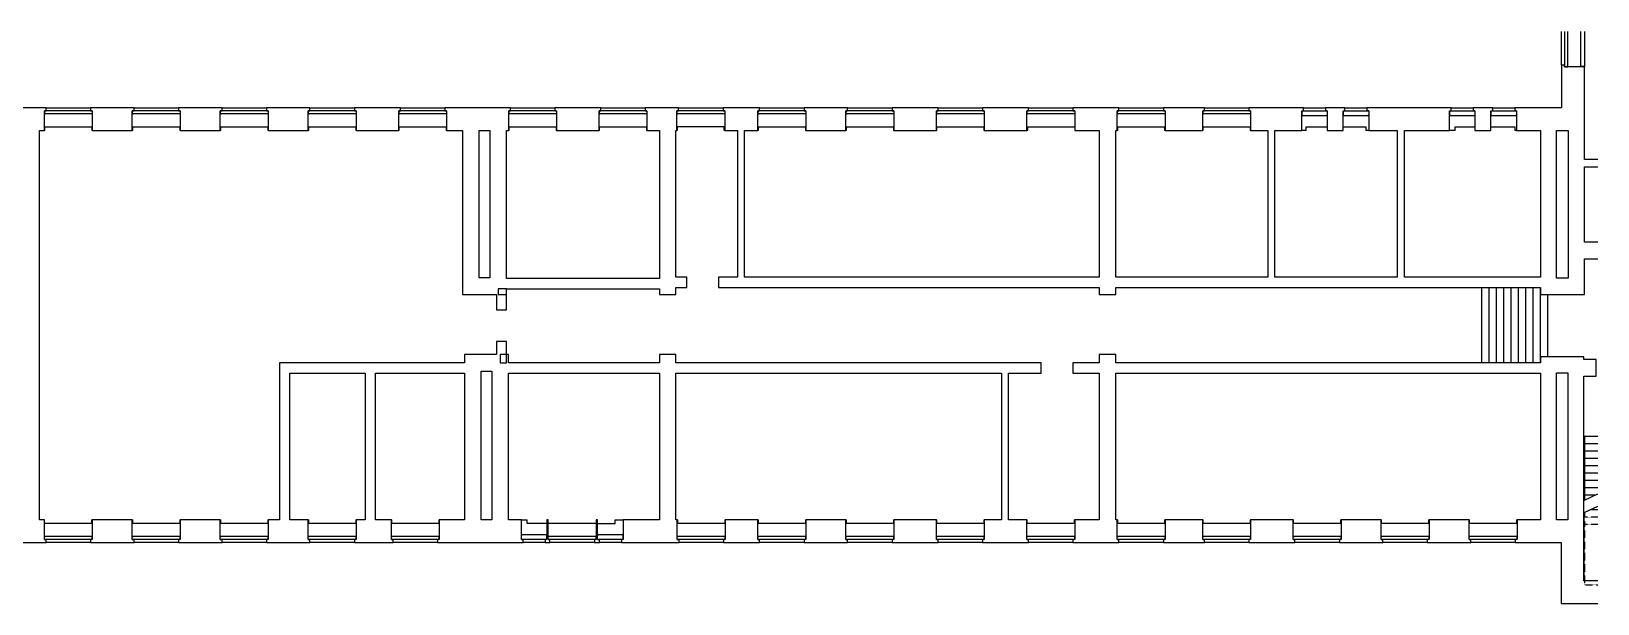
# Model space of a CAD drawing. Extents: x -1617 to 99819, y 14431 to 37839.
# Drawn here: x 35726 to 99819, y 14431 to 37839 of the extents above; entities that cross this region are included whole.
import ezdxf

# ---------------------------------------------------------------- set-up
doc = ezdxf.new("R2010")
doc.units = 0
doc.linetypes.add('ADSK_СВЕРХУ', pattern=[4.5, 3, -1.5])
for name, color, linetype in [('КАРКАС_ИМПОСТ', 7, 'CONTINUOUS'), ('ЛЕСТНИЦЫ', 7, 'CONTINUOUS'), ('ОКНА', 7, 'CONTINUOUS'), ('ПЕРЕКРЫТИЯ', 7, 'CONTINUOUS'), ('СТЕНЫ', 7, 'CONTINUOUS'), ('СТЕНЫ_РАЗРЕЗ', 7, 'CONTINUOUS'), ('СТЕНЫ_ШТРИХОВКА', 7, 'CONTINUOUS')]:
    doc.layers.add(name, color=color, linetype=linetype)

# ---------------------------------------------------------------- blocks, each defined once
blk = doc.blocks.new('ИРНИТУ-ОКНО-ГОСТ23166-99_4')
at = {"layer": 'КАРКАС_ИМПОСТ'}
for p, q in [((-510.062144, -225), (941.9, -225)), ((-510.062144, -345), (941.9, -345)), ((941.9, -225), (906.9, -225)), ((941.9, -345), (906.9, -345)), ((941.9, -345), (941.9, -225))]:
    blk.add_line(p, q, dxfattribs=at)
blk = doc.blocks.new('ИРНИТУ-ОКНО-ГОСТ23166-99_1')
at = {"layer": 'КАРКАС_ИМПОСТ'}
for p, q in [((-1018.1, 345), (941.9, 345)), ((-1018.1, 345), (-1018.1, 225)), ((-1018.1, 345), (-983.1, 345)), ((-1018.1, 225), (941.9, 225)), ((-1018.1, 225), (-983.1, 225)), ((941.9, 345), (906.9, 345)), ((941.9, 225), (906.9, 225)), ((941.9, 345), (941.9, 225))]:
    blk.add_line(p, q, dxfattribs=at)
blk = doc.blocks.new('ИРНИТУ-ОКНО-ГОСТ23166-99_2')
at = {"layer": 'КАРКАС_ИМПОСТ'}
for p, q in [((-1018.1, 345), (21.9, 345)), ((-1018.1, 345), (-1018.1, 145)), ((-1018.1, 345), (-983.1, 345)), ((-1018.1, 145), (21.9, 145)), ((-1018.1, 145), (-983.1, 145)), ((21.9, 345), (-13.1, 345)), ((21.9, 145), (-13.1, 145)), ((21.9, 345), (21.9, 145))]:
    blk.add_line(p, q, dxfattribs=at)
blk = doc.blocks.new('ИРНИТУ-ОКНО-ГОСТ23166-99_6')
at = {"layer": 'КАРКАС_ИМПОСТ'}
for p, q in [((-1018.1, 345), (21.9, 345)), ((-1018.1, 345), (-1018.1, 145)), ((-1018.1, 345), (-983.1, 345)), ((-1018.1, 145), (21.9, 145)), ((-1018.1, 145), (-983.1, 145)), ((21.9, 345), (-13.1, 345)), ((21.9, 145), (-13.1, 145)), ((21.9, 345), (21.9, 145))]:
    blk.add_line(p, q, dxfattribs=at)
blk = doc.blocks.new('ИРНИТУ-ОКНО-ГОСТ23166-99_7')
at = {"layer": 'КАРКАС_ИМПОСТ'}
for p, q in [((-1018.1, -225), (941.9, -225)), ((-1018.1, -345), (-1018.1, -225)), ((-1018.1, -225), (-983.1, -225)), ((-1018.1, -345), (941.9, -345)), ((-1018.1, -345), (-983.1, -345)), ((941.9, -225), (906.9, -225)), ((941.9, -345), (906.9, -345)), ((941.9, -345), (941.9, -225))]:
    blk.add_line(p, q, dxfattribs=at)

msp = doc.modelspace()

# ---------------------------------------------------------------- linework, layer by layer
at = {"layer": 'ЛЕСТНИЦЫ'}
for p, q in [((95063.267917, 27360.806009), (95063.267917, 24280.806009)), ((95363.267917, 27360.806009), (95363.267917, 24280.806009)), ((95663.267917, 27360.806009), (95663.267917, 24280.806009)), ((95963.267917, 27360.806009), (95963.267917, 24280.806009)), ((96263.267917, 27360.806009), (96263.267917, 24280.806009)), ((96563.267917, 27360.806009), (96563.267917, 24280.806009)), ((96863.267917, 27360.806009), (96863.267917, 24280.806009)), ((97163.267917, 27360.806009), (97163.267917, 24280.806009)), ((97463.267917, 27360.806009), (97463.267917, 24280.806009)), ((97763.267917, 27081.756443), (97763.267917, 24530.806009)), ((99818.673928, 21263.756455), (99273.267917, 21263.756455)), ((99273.267917, 21263.756455), (99273.267917, 20963.756455)), ((99273.267917, 20963.756455), (99273.267917, 20663.756455)), ((99818.673928, 20963.756455), (99273.267917, 20963.756455)), ((99273.267917, 20663.756455), (99273.267917, 20363.756455)), ((99818.673928, 20663.756455), (99273.267917, 20663.756455)), ((99273.267917, 20363.756455), (99273.267917, 20063.756455)), ((99818.673928, 20363.756455), (99273.267917, 20363.756455)), ((99273.267917, 20063.756455), (99273.267917, 19763.756455)), ((99818.673928, 20063.756455), (99273.267917, 20063.756455)), ((99273.267917, 19763.756455), (99273.267917, 19463.756455)), ((99818.673928, 19763.756455), (99273.267917, 19763.756455)), ((99273.267917, 19463.756455), (99273.267917, 19163.756455)), ((99818.673928, 19463.756455), (99273.267917, 19463.756455)), ((99273.267917, 19163.756455), (99273.267917, 18863.756455)), ((99818.673928, 19163.756455), (99273.267917, 19163.756455)), ((99273.267917, 18662.475723), (99818.673928, 18916.802722)), ((99273.267917, 18863.756455), (99273.267917, 18662.475723)), ((99704.915841, 18863.756455), (99273.267917, 18863.756455))]:
    msp.add_line(p, q, dxfattribs=at)
at = {"layer": 'ЛЕСТНИЦЫ', "linetype": 'ADSK_СВЕРХУ'}
for p, q in [((95063.267917, 27360.806009), (95063.267917, 24280.806009)), ((95363.267917, 27360.806009), (95363.267917, 24280.806009)), ((95663.267917, 27360.806009), (95663.267917, 24280.806009)), ((95963.267917, 27360.806009), (95963.267917, 24280.806009)), ((96263.267917, 27360.806009), (96263.267917, 24280.806009)), ((96563.267917, 27360.806009), (96563.267917, 24280.806009)), ((96863.267917, 27360.806009), (96863.267917, 24280.806009)), ((97163.267917, 27360.806009), (97163.267917, 24280.806009)), ((97463.267917, 27360.806009), (97463.267917, 24280.806009)), ((99818.673928, 21263.756455), (99273.267917, 21263.756455)), ((99818.673928, 20963.756455), (99273.267917, 20963.756455)), ((99818.673928, 20663.756455), (99273.267917, 20663.756455)), ((99818.673928, 20363.756455), (99273.267917, 20363.756455)), ((99818.673928, 20063.756455), (99273.267917, 20063.756455)), ((99818.673928, 19763.756455), (99273.267917, 19763.756455)), ((99818.673928, 19463.756455), (99273.267917, 19463.756455)), ((99818.673928, 19163.756455), (99273.267917, 19163.756455)), ((99704.915841, 18863.756455), (99273.267917, 18863.756455)), ((99273.267917, 18162.475723), (99818.673928, 18416.802722)), ((99273.267917, 18162.475723), (99273.267917, 17663.756455)), ((99818.673928, 17963.756455), (99273.267917, 17963.756455)), ((99818.673928, 17963.756455), (99273.267917, 17963.756455)), ((99818.673928, 18263.756455), (99490.465149, 18263.756455)), ((99818.673928, 18263.756455), (99490.465149, 18263.756455)), ((99273.267917, 17663.756455), (99273.267917, 15195.670515)), ((99818.673928, 17663.756455), (99273.267917, 17663.756455)), ((99818.673928, 17663.756455), (99273.267917, 17663.756455)), ((99273.267917, 15195.670515), (99818.673928, 15195.670515))]:
    msp.add_line(p, q, dxfattribs=at)
at = {"layer": 'ПЕРЕКРЫТИЯ'}
msp.add_line((97763.267917, 27081.756443), (97763.267917, 24530.806009), dxfattribs=at)
at = {"layer": 'СТЕНЫ'}
for p, q in [((98343.267917, 36456.61192), (98343.267917, 37838.574064)), ((99123.267917, 36406.61192), (99123.267917, 37838.574064)), ((99273.267917, 37838.574064), (99273.267917, 36386.61192)), ((99273.267917, 36406.61192), (99123.267917, 36406.61192)), ((36328.267917, 34710.806009), (38148.267917, 34710.806009)), ((39928.267917, 34710.806009), (41748.267917, 34710.806009)), ((43528.267917, 34710.806009), (45348.267917, 34710.806009)), ((47128.267917, 34710.806009), (48948.267917, 34710.806009)), ((50828.267917, 34710.806009), (52648.267917, 34710.806009)), ((55328.267917, 34710.806009), (57148.267917, 34710.806009)), ((59028.267917, 34710.806009), (60848.267917, 34710.806009)), ((62208.267917, 34710.806009), (64028.267917, 34710.806009)), ((65528.267917, 34710.806009), (67348.267917, 34710.806009)), ((69128.267917, 34710.806009), (70948.267917, 34710.806009)), ((72828.267917, 34710.806009), (74648.267917, 34710.806009)), ((76528.267917, 34710.806009), (78348.267917, 34710.806009)), ((80228.267917, 34710.806009), (82048.267917, 34710.806009)), ((83728.267917, 34710.806009), (85548.267917, 34710.806009)), ((87778.267917, 34710.806009), (88678.267917, 34710.806009)), ((89478.267917, 34710.806009), (90378.267917, 34710.806009)), ((93823.267917, 34710.806009), (94723.267917, 34710.806009)), ((95523.267917, 34710.806009), (96423.267917, 34710.806009)), ((36278.267917, 33780.806009), (36258.267917, 33780.806009)), ((36278.267917, 33780.806009), (36278.267917, 33930.806009)), ((36278.267917, 33930.806009), (38198.267917, 33930.806009)), ((38198.267917, 33930.806009), (38198.267917, 33780.806009)), ((38218.267917, 33780.806009), (38198.267917, 33780.806009)), ((39878.267917, 33780.806009), (39858.267917, 33780.806009)), ((39878.267917, 33780.806009), (39878.267917, 33930.806009)), ((39878.267917, 33930.806009), (41798.267917, 33930.806009)), ((41798.267917, 33930.806009), (41798.267917, 33780.806009)), ((41818.267917, 33780.806009), (41798.267917, 33780.806009)), ((43478.267917, 33780.806009), (43458.267917, 33780.806009)), ((43478.267917, 33780.806009), (43478.267917, 33930.806009)), ((43478.267917, 33930.806009), (45398.267917, 33930.806009)), ((45398.267917, 33930.806009), (45398.267917, 33780.806009)), ((45418.267917, 33780.806009), (45398.267917, 33780.806009)), ((47078.267917, 33780.806009), (47058.267917, 33780.806009)), ((47078.267917, 33780.806009), (47078.267917, 33930.806009)), ((47078.267917, 33930.806009), (48998.267917, 33930.806009)), ((48998.267917, 33930.806009), (48998.267917, 33780.806009)), ((49018.267917, 33780.806009), (48998.267917, 33780.806009)), ((50778.267917, 33780.806009), (50758.267917, 33780.806009)), ((50778.267917, 33780.806009), (50778.267917, 33930.806009)), ((50778.267917, 33930.806009), (52698.267917, 33930.806009)), ((52698.267917, 33930.806009), (52698.267917, 33780.806009)), ((52718.267917, 33780.806009), (52698.267917, 33780.806009)), ((55278.267917, 33780.806009), (55258.267917, 33780.806009)), ((55278.267917, 33780.806009), (55278.267917, 33930.806009)), ((55278.267917, 33930.806009), (57198.267917, 33930.806009)), ((57198.267917, 33930.806009), (57198.267917, 33780.806009)), ((57218.267917, 33780.806009), (57198.267917, 33780.806009)), ((58978.267917, 33780.806009), (58958.267917, 33780.806009)), ((58978.267917, 33780.806009), (58978.267917, 33930.806009)), ((58978.267917, 33930.806009), (60898.267917, 33930.806009)), ((60898.267917, 33930.806009), (60898.267917, 33780.806009)), ((60918.267917, 33780.806009), (60898.267917, 33780.806009)), ((62158.267917, 33780.806009), (62138.267917, 33780.806009)), ((62158.267917, 33930.806009), (62158.267917, 33780.806009)), ((64078.267917, 33930.806009), (62158.267917, 33930.806009)), ((64078.267917, 33780.806009), (64078.267917, 33930.806009)), ((64098.267917, 33780.806009), (64078.267917, 33780.806009)), ((65478.267917, 33780.806009), (65458.267917, 33780.806009)), ((65478.267917, 33780.806009), (65478.267917, 33930.806009)), ((65478.267917, 33930.806009), (67398.267917, 33930.806009)), ((67398.267917, 33930.806009), (67398.267917, 33780.806009)), ((67418.267917, 33780.806009), (67398.267917, 33780.806009)), ((69078.267917, 33780.806009), (69058.267917, 33780.806009)), ((69078.267917, 33780.806009), (69078.267917, 33930.806009)), ((69078.267917, 33930.806009), (70998.267917, 33930.806009)), ((70998.267917, 33930.806009), (70998.267917, 33780.806009)), ((71018.267917, 33780.806009), (70998.267917, 33780.806009)), ((72778.267917, 33780.806009), (72758.267917, 33780.806009)), ((72778.267917, 33780.806009), (72778.267917, 33930.806009)), ((72778.267917, 33930.806009), (74698.267917, 33930.806009)), ((74698.267917, 33930.806009), (74698.267917, 33780.806009)), ((74718.267917, 33780.806009), (74698.267917, 33780.806009)), ((76503.267917, 33780.806009), (76458.267917, 33780.806009)), ((76503.267917, 33780.806009), (76503.267917, 33930.806009)), ((76503.267917, 33930.806009), (78418.267917, 33930.806009)), ((80178.267917, 33780.806009), (80158.267917, 33780.806009)), ((80178.267917, 33780.806009), (80178.267917, 33930.806009)), ((80178.267917, 33930.806009), (82098.267917, 33930.806009)), ((82098.267917, 33930.806009), (82098.267917, 33780.806009)), ((82118.267917, 33780.806009), (82098.267917, 33780.806009)), ((83678.267917, 33780.806009), (83658.267917, 33780.806009)), ((83678.267917, 33780.806009), (83678.267917, 33930.806009)), ((83678.267917, 33930.806009), (85598.267917, 33930.806009)), ((85598.267917, 33930.806009), (85598.267917, 33780.806009)), ((85618.267917, 33780.806009), (85598.267917, 33780.806009)), ((87893.267917, 33780.806009), (87708.267917, 33780.806009)), ((87893.267917, 33780.806009), (87893.267917, 33930.806009)), ((87893.267917, 33930.806009), (88748.267917, 33930.806009)), ((89408.267917, 33930.806009), (90333.267917, 33930.806009)), ((90333.267917, 33930.806009), (90333.267917, 33780.806009)), ((90448.267917, 33780.806009), (90333.267917, 33780.806009)), ((93983.267917, 33780.806009), (93753.267917, 33780.806009)), ((93983.267917, 33780.806009), (93983.267917, 33930.806009)), ((93983.267917, 33930.806009), (94793.267917, 33930.806009)), ((95453.267917, 33930.806009), (96423.267917, 33930.806009)), ((96423.267917, 33930.806009), (96423.267917, 33780.806009)), ((96493.267917, 33780.806009), (96423.267917, 33780.806009)), ((55173.267917, 27081.756443), (55173.267917, 27313.011934)), ((36258.267917, 17860.806009), (36265.767917, 17860.806009)), ((36265.767917, 17710.806009), (36265.767917, 17860.806009)), ((38185.767917, 17710.806009), (36265.767917, 17710.806009)), ((38185.767917, 17860.806009), (38218.267917, 17860.806009)), ((38185.767917, 17860.806009), (38185.767917, 17710.806009)), ((39858.267917, 17860.806009), (39878.267917, 17860.806009)), ((39878.267917, 17710.806009), (39878.267917, 17860.806009)), ((41798.267917, 17710.806009), (39878.267917, 17710.806009)), ((41798.267917, 17860.806009), (41818.267917, 17860.806009)), ((41798.267917, 17860.806009), (41798.267917, 17710.806009)), ((43458.267917, 17860.806009), (43478.267917, 17860.806009)), ((43478.267917, 17710.806009), (43478.267917, 17860.806009)), ((45398.267917, 17710.806009), (43478.267917, 17710.806009)), ((45398.267917, 17860.806009), (45418.267917, 17860.806009)), ((45398.267917, 17860.806009), (45398.267917, 17710.806009)), ((47058.267917, 17860.806009), (47078.267917, 17860.806009)), ((47078.267917, 17710.806009), (47078.267917, 17860.806009)), ((48998.267917, 17710.806009), (47078.267917, 17710.806009)), ((48998.267917, 17860.806009), (49018.267917, 17860.806009)), ((48998.267917, 17860.806009), (48998.267917, 17710.806009)), ((50458.267917, 17860.806009), (50478.267917, 17860.806009)), ((50478.267917, 17710.806009), (50478.267917, 17860.806009)), ((52398.267917, 17710.806009), (50478.267917, 17710.806009)), ((52398.267917, 17860.806009), (52418.267917, 17860.806009)), ((52398.267917, 17860.806009), (52398.267917, 17710.806009)), ((55778.267917, 17860.806009), (56013.267917, 17860.806009)), ((56013.267917, 17710.806009), (56013.267917, 17860.806009)), ((56818.267917, 17710.806009), (56013.267917, 17710.806009)), ((58838.267917, 17710.806009), (56878.267917, 17710.806009)), ((58898.267917, 17710.806009), (59613.267917, 17710.806009)), ((59613.267917, 17860.806009), (59938.267917, 17860.806009)), ((59613.267917, 17710.806009), (59613.267917, 17860.806009)), ((62158.267917, 17860.806009), (62178.267917, 17860.806009)), ((62178.267917, 17710.806009), (62178.267917, 17860.806009)), ((64098.267917, 17710.806009), (62178.267917, 17710.806009)), ((64098.267917, 17860.806009), (64118.267917, 17860.806009)), ((64098.267917, 17860.806009), (64098.267917, 17710.806009)), ((65458.267917, 17860.806009), (65478.267917, 17860.806009)), ((65478.267917, 17710.806009), (65478.267917, 17860.806009)), ((67398.267917, 17710.806009), (65478.267917, 17710.806009)), ((67398.267917, 17860.806009), (67418.267917, 17860.806009)), ((67398.267917, 17860.806009), (67398.267917, 17710.806009)), ((69058.267917, 17860.806009), (69078.267917, 17860.806009)), ((69078.267917, 17710.806009), (69078.267917, 17860.806009)), ((70998.267917, 17710.806009), (69078.267917, 17710.806009)), ((70998.267917, 17860.806009), (71018.267917, 17860.806009)), ((70998.267917, 17860.806009), (70998.267917, 17710.806009)), ((72758.267917, 17860.806009), (72778.267917, 17860.806009)), ((72778.267917, 17710.806009), (72778.267917, 17860.806009)), ((74698.267917, 17710.806009), (72778.267917, 17710.806009)), ((74698.267917, 17860.806009), (74718.267917, 17860.806009)), ((74698.267917, 17860.806009), (74698.267917, 17710.806009)), ((76458.267917, 17860.806009), (76478.267917, 17860.806009)), ((76478.267917, 17710.806009), (76478.267917, 17860.806009)), ((78398.267917, 17710.806009), (76478.267917, 17710.806009)), ((78398.267917, 17860.806009), (78418.267917, 17860.806009)), ((78398.267917, 17860.806009), (78398.267917, 17710.806009)), ((80158.267917, 17860.806009), (80178.267917, 17860.806009)), ((80178.267917, 17710.806009), (80178.267917, 17860.806009)), ((82098.267917, 17710.806009), (80178.267917, 17710.806009)), ((82098.267917, 17860.806009), (82118.267917, 17860.806009)), ((82098.267917, 17860.806009), (82098.267917, 17710.806009)), ((83658.267917, 17860.806009), (83673.267917, 17860.806009)), ((83673.267917, 17710.806009), (83673.267917, 17860.806009)), ((85593.267917, 17710.806009), (83673.267917, 17710.806009)), ((85593.267917, 17860.806009), (85618.267917, 17860.806009)), ((85593.267917, 17860.806009), (85593.267917, 17710.806009)), ((87358.267917, 17860.806009), (87378.267917, 17860.806009)), ((87378.267917, 17710.806009), (87378.267917, 17860.806009)), ((89298.267917, 17710.806009), (87378.267917, 17710.806009)), ((89298.267917, 17860.806009), (89318.267917, 17860.806009)), ((89298.267917, 17860.806009), (89298.267917, 17710.806009)), ((90958.267917, 17860.806009), (90978.267917, 17860.806009)), ((90978.267917, 17710.806009), (90978.267917, 17860.806009)), ((92898.267917, 17710.806009), (90978.267917, 17710.806009)), ((92898.267917, 17860.806009), (92918.267917, 17860.806009)), ((92898.267917, 17860.806009), (92898.267917, 17710.806009)), ((94558.267917, 17860.806009), (94578.267917, 17860.806009)), ((94578.267917, 17710.806009), (94578.267917, 17860.806009)), ((96498.267917, 17710.806009), (94578.267917, 17710.806009)), ((96498.267917, 17860.806009), (96518.267917, 17860.806009)), ((96498.267917, 17860.806009), (96498.267917, 17710.806009)), ((38148.267917, 16930.806009), (36328.267917, 16930.806009)), ((41748.267917, 16930.806009), (39928.267917, 16930.806009)), ((45348.267917, 16930.806009), (43528.267917, 16930.806009)), ((48948.267917, 16930.806009), (47128.267917, 16930.806009)), ((52348.267917, 16930.806009), (50528.267917, 16930.806009)), ((56748.267917, 16930.806009), (55848.267917, 16930.806009)), ((58768.267917, 16930.806009), (56948.267917, 16930.806009)), ((59868.267917, 16930.806009), (58968.267917, 16930.806009)), ((64048.267917, 16930.806009), (62228.267917, 16930.806009)), ((67348.267917, 16930.806009), (65528.267917, 16930.806009)), ((70948.267917, 16930.806009), (69128.267917, 16930.806009)), ((74648.267917, 16930.806009), (72828.267917, 16930.806009)), ((78348.267917, 16930.806009), (76528.267917, 16930.806009)), ((82048.267917, 16930.806009), (80228.267917, 16930.806009)), ((85548.267917, 16930.806009), (83728.267917, 16930.806009)), ((89248.267917, 16930.806009), (87428.267917, 16930.806009)), ((92848.267917, 16930.806009), (91028.267917, 16930.806009)), ((96448.267917, 16930.806009), (94628.267917, 16930.806009))]:
    msp.add_line(p, q, dxfattribs=at)
at = {"layer": 'СТЕНЫ_РАЗРЕЗ'}
for p, q in [((98463.267917, 36456.61192), (98343.267917, 36456.61192)), ((98343.267917, 36456.61192), (98343.267917, 34710.806009)), ((98463.267917, 36386.61192), (98463.267917, 36456.61192)), ((99273.267917, 36386.61192), (98463.267917, 36386.61192)), ((99273.267917, 33780.806009), (99273.267917, 36386.61192)), ((36328.267917, 34710.806009), (34448.267917, 34710.806009)), ((36328.267917, 34590.806009), (36328.267917, 34710.806009)), ((39928.267917, 34710.806009), (38148.267917, 34710.806009)), ((38148.267917, 34710.806009), (38148.267917, 34590.806009)), ((39928.267917, 34590.806009), (39928.267917, 34710.806009)), ((43528.267917, 34710.806009), (41748.267917, 34710.806009)), ((41748.267917, 34710.806009), (41748.267917, 34590.806009)), ((43528.267917, 34590.806009), (43528.267917, 34710.806009)), ((47128.267917, 34710.806009), (45348.267917, 34710.806009)), ((45348.267917, 34710.806009), (45348.267917, 34590.806009)), ((47128.267917, 34590.806009), (47128.267917, 34710.806009)), ((50828.267917, 34710.806009), (48948.267917, 34710.806009)), ((48948.267917, 34710.806009), (48948.267917, 34590.806009)), ((50828.267917, 34590.806009), (50828.267917, 34710.806009)), ((55328.267917, 34710.806009), (52648.267917, 34710.806009)), ((52648.267917, 34710.806009), (52648.267917, 34590.806009)), ((55328.267917, 34590.806009), (55328.267917, 34710.806009)), ((59028.267917, 34710.806009), (57148.267917, 34710.806009)), ((57148.267917, 34710.806009), (57148.267917, 34590.806009)), ((59028.267917, 34590.806009), (59028.267917, 34710.806009)), ((62208.267917, 34710.806009), (60848.267917, 34710.806009)), ((60848.267917, 34710.806009), (60848.267917, 34590.806009)), ((62208.267917, 34590.806009), (62208.267917, 34710.806009)), ((65528.267917, 34710.806009), (64028.267917, 34710.806009)), ((64028.267917, 34710.806009), (64028.267917, 34590.806009)), ((65528.267917, 34590.806009), (65528.267917, 34710.806009)), ((69128.267917, 34710.806009), (67348.267917, 34710.806009)), ((67348.267917, 34710.806009), (67348.267917, 34590.806009)), ((69128.267917, 34590.806009), (69128.267917, 34710.806009)), ((72828.267917, 34710.806009), (70948.267917, 34710.806009)), ((70948.267917, 34710.806009), (70948.267917, 34590.806009)), ((72828.267917, 34590.806009), (72828.267917, 34710.806009)), ((76528.267917, 34710.806009), (74648.267917, 34710.806009)), ((74648.267917, 34710.806009), (74648.267917, 34590.806009)), ((76528.267917, 34590.806009), (76528.267917, 34710.806009)), ((80228.267917, 34710.806009), (78348.267917, 34710.806009)), ((78348.267917, 34710.806009), (78348.267917, 34590.806009)), ((80228.267917, 34590.806009), (80228.267917, 34710.806009)), ((83728.267917, 34710.806009), (82048.267917, 34710.806009)), ((82048.267917, 34710.806009), (82048.267917, 34590.806009)), ((83728.267917, 34590.806009), (83728.267917, 34710.806009)), ((87778.267917, 34710.806009), (85548.267917, 34710.806009)), ((85548.267917, 34710.806009), (85548.267917, 34590.806009)), ((87778.267917, 34590.806009), (87778.267917, 34710.806009)), ((89478.267917, 34710.806009), (88678.267917, 34710.806009)), ((88678.267917, 34710.806009), (88678.267917, 34590.806009)), ((89478.267917, 34590.806009), (89478.267917, 34710.806009)), ((93823.267917, 34710.806009), (90378.267917, 34710.806009)), ((90378.267917, 34710.806009), (90378.267917, 34590.806009)), ((93823.267917, 34590.806009), (93823.267917, 34710.806009)), ((95523.267917, 34710.806009), (94723.267917, 34710.806009)), ((94723.267917, 34710.806009), (94723.267917, 34590.806009)), ((95523.267917, 34590.806009), (95523.267917, 34710.806009)), ((98343.267917, 34710.806009), (96423.267917, 34710.806009)), ((96423.267917, 34710.806009), (96423.267917, 34590.806009)), ((36258.267917, 33780.806009), (36258.267917, 34590.806009)), ((36258.267917, 34590.806009), (36328.267917, 34590.806009)), ((38148.267917, 34590.806009), (38218.267917, 34590.806009)), ((38218.267917, 34590.806009), (38218.267917, 33780.806009)), ((39858.267917, 33780.806009), (39858.267917, 34590.806009)), ((39858.267917, 34590.806009), (39928.267917, 34590.806009)), ((41748.267917, 34590.806009), (41818.267917, 34590.806009)), ((41818.267917, 34590.806009), (41818.267917, 33780.806009)), ((43458.267917, 33780.806009), (43458.267917, 34590.806009)), ((43458.267917, 34590.806009), (43528.267917, 34590.806009)), ((45348.267917, 34590.806009), (45418.267917, 34590.806009)), ((45418.267917, 34590.806009), (45418.267917, 33780.806009)), ((47058.267917, 33780.806009), (47058.267917, 34590.806009)), ((47058.267917, 34590.806009), (47128.267917, 34590.806009)), ((48948.267917, 34590.806009), (49018.267917, 34590.806009)), ((49018.267917, 34590.806009), (49018.267917, 33780.806009)), ((50758.267917, 33780.806009), (50758.267917, 34590.806009)), ((50758.267917, 34590.806009), (50828.267917, 34590.806009)), ((52648.267917, 34590.806009), (52718.267917, 34590.806009)), ((52718.267917, 34590.806009), (52718.267917, 33780.806009)), ((55258.267917, 33780.806009), (55258.267917, 34590.806009)), ((55258.267917, 34590.806009), (55328.267917, 34590.806009)), ((57148.267917, 34590.806009), (57218.267917, 34590.806009)), ((57218.267917, 34590.806009), (57218.267917, 33780.806009)), ((58958.267917, 33780.806009), (58958.267917, 34590.806009)), ((58958.267917, 34590.806009), (59028.267917, 34590.806009)), ((60848.267917, 34590.806009), (60918.267917, 34590.806009)), ((60918.267917, 34590.806009), (60918.267917, 33780.806009)), ((62138.267917, 33780.806009), (62138.267917, 34590.806009)), ((62138.267917, 34590.806009), (62208.267917, 34590.806009)), ((64028.267917, 34590.806009), (64098.267917, 34590.806009)), ((64098.267917, 34590.806009), (64098.267917, 33780.806009)), ((65458.267917, 33780.806009), (65458.267917, 34590.806009)), ((65458.267917, 34590.806009), (65528.267917, 34590.806009)), ((67348.267917, 34590.806009), (67418.267917, 34590.806009)), ((67418.267917, 34590.806009), (67418.267917, 33780.806009)), ((69058.267917, 33780.806009), (69058.267917, 34590.806009)), ((69058.267917, 34590.806009), (69128.267917, 34590.806009)), ((70948.267917, 34590.806009), (71018.267917, 34590.806009)), ((71018.267917, 34590.806009), (71018.267917, 33780.806009)), ((72758.267917, 33780.806009), (72758.267917, 34590.806009)), ((72758.267917, 34590.806009), (72828.267917, 34590.806009)), ((74648.267917, 34590.806009), (74718.267917, 34590.806009)), ((74718.267917, 34590.806009), (74718.267917, 33780.806009)), ((76458.267917, 33780.806009), (76458.267917, 34590.806009)), ((76458.267917, 34590.806009), (76528.267917, 34590.806009)), ((78348.267917, 34590.806009), (78418.267917, 34590.806009)), ((78418.267917, 34590.806009), (78418.267917, 33780.806009)), ((80158.267917, 33780.806009), (80158.267917, 34590.806009)), ((80158.267917, 34590.806009), (80228.267917, 34590.806009)), ((82048.267917, 34590.806009), (82118.267917, 34590.806009)), ((82118.267917, 34590.806009), (82118.267917, 33780.806009)), ((83658.267917, 33780.806009), (83658.267917, 34590.806009)), ((83658.267917, 34590.806009), (83728.267917, 34590.806009)), ((85548.267917, 34590.806009), (85618.267917, 34590.806009)), ((85618.267917, 34590.806009), (85618.267917, 33780.806009)), ((87708.267917, 33780.806009), (87708.267917, 34590.806009)), ((87708.267917, 34590.806009), (87778.267917, 34590.806009)), ((88678.267917, 34590.806009), (88748.267917, 34590.806009)), ((88748.267917, 34590.806009), (88748.267917, 33780.806009)), ((89408.267917, 33780.806009), (89408.267917, 34590.806009)), ((89408.267917, 34590.806009), (89478.267917, 34590.806009)), ((90378.267917, 34590.806009), (90448.267917, 34590.806009)), ((90448.267917, 34590.806009), (90448.267917, 33780.806009)), ((93753.267917, 33780.806009), (93753.267917, 34590.806009)), ((93753.267917, 34590.806009), (93823.267917, 34590.806009)), ((94723.267917, 34590.806009), (94793.267917, 34590.806009)), ((94793.267917, 34590.806009), (94793.267917, 33780.806009)), ((95453.267917, 33780.806009), (95453.267917, 34590.806009)), ((95453.267917, 34590.806009), (95523.267917, 34590.806009)), ((96423.267917, 34590.806009), (96493.267917, 34590.806009)), ((96493.267917, 34590.806009), (96493.267917, 33780.806009)), ((36065.767917, 33780.806009), (36258.267917, 33780.806009)), ((36065.767917, 17860.806009), (36065.767917, 33780.806009)), ((38218.267917, 33780.806009), (39858.267917, 33780.806009)), ((41818.267917, 33780.806009), (43458.267917, 33780.806009)), ((45418.267917, 33780.806009), (47058.267917, 33780.806009)), ((49018.267917, 33780.806009), (50758.267917, 33780.806009)), ((52718.267917, 33780.806009), (53373.267917, 33780.806009)), ((53373.267917, 33780.806009), (53373.267917, 27081.756443)), ((54053.267917, 33780.806009), (54493.267917, 33780.806009)), ((54053.267917, 27761.756443), (54053.267917, 33780.806009)), ((54493.267917, 33780.806009), (54493.267917, 27761.756443)), ((55173.267917, 33780.806009), (55258.267917, 33780.806009)), ((55173.267917, 27733.011934), (55173.267917, 33780.806009)), ((57218.267917, 33780.806009), (58958.267917, 33780.806009)), ((60918.267917, 33780.806009), (61423.267917, 33780.806009)), ((61423.267917, 33780.806009), (61423.267917, 27733.011934)), ((62103.267917, 33780.806009), (62138.267917, 33780.806009)), ((62103.267917, 27780.806009), (62103.267917, 33780.806009)), ((64098.267917, 33780.806009), (64618.267917, 33780.806009)), ((64618.267917, 33780.806009), (64618.267917, 27780.806009)), ((64908.267917, 33780.806009), (65458.267917, 33780.806009)), ((64908.267917, 27780.806009), (64908.267917, 33780.806009)), ((67418.267917, 33780.806009), (69058.267917, 33780.806009)), ((71018.267917, 33780.806009), (72758.267917, 33780.806009)), ((74718.267917, 33780.806009), (76458.267917, 33780.806009)), ((78418.267917, 33780.806009), (79423.267917, 33780.806009)), ((79423.267917, 33780.806009), (79423.267917, 27780.806009)), ((80103.267917, 33780.806009), (80158.267917, 33780.806009)), ((80103.267917, 27780.806009), (80103.267917, 33780.806009)), ((82118.267917, 33780.806009), (83658.267917, 33780.806009)), ((85618.267917, 33780.806009), (86318.267917, 33780.806009)), ((86318.267917, 33780.806009), (86318.267917, 27780.806009)), ((86608.267917, 33780.806009), (87708.267917, 33780.806009)), ((86608.267917, 27780.806009), (86608.267917, 33780.806009)), ((88748.267917, 33780.806009), (89408.267917, 33780.806009)), ((90448.267917, 33780.806009), (91618.267917, 33780.806009)), ((91618.267917, 33780.806009), (91618.267917, 27780.806009)), ((91908.267917, 33780.806009), (93753.267917, 33780.806009)), ((91908.267917, 27780.806009), (91908.267917, 33780.806009)), ((94793.267917, 33780.806009), (95453.267917, 33780.806009)), ((96493.267917, 33780.806009), (97473.267917, 33780.806009)), ((97473.267917, 33780.806009), (97473.267917, 27780.806009)), ((98133.267917, 33780.806009), (98613.267917, 33780.806009)), ((98133.267917, 27741.756443), (98133.267917, 33780.806009)), ((98613.267917, 33780.806009), (98613.267917, 27741.756443)), ((99273.267917, 32590.806009), (99273.267917, 33780.806009)), ((99818.673928, 32590.806009), (99273.267917, 32590.806009)), ((99273.267917, 29210.806009), (99273.267917, 32300.806009)), ((99273.267917, 32300.806009), (99818.673928, 32300.806009)), ((99818.673928, 29210.806009), (99273.267917, 29210.806009)), ((99273.267917, 27081.756443), (99273.267917, 28530.806009)), ((99273.267917, 28530.806009), (99818.673928, 28530.806009)), ((54493.267917, 27761.756443), (54053.267917, 27761.756443)), ((61423.267917, 27733.011934), (55173.267917, 27733.011934)), ((62543.267917, 27780.806009), (62103.267917, 27780.806009)), ((62543.267917, 27360.806009), (62543.267917, 27780.806009)), ((64618.267917, 27780.806009), (63843.267917, 27780.806009)), ((63843.267917, 27780.806009), (63843.267917, 27360.806009)), ((79423.267917, 27780.806009), (64908.267917, 27780.806009)), ((86318.267917, 27780.806009), (80103.267917, 27780.806009)), ((91618.267917, 27780.806009), (86608.267917, 27780.806009)), ((97473.267917, 27780.806009), (91908.267917, 27780.806009)), ((98613.267917, 27741.756443), (98133.267917, 27741.756443)), ((53373.267917, 27081.756443), (54753.267917, 27081.756443)), ((54753.267917, 27081.756443), (54753.267917, 26446.908971)), ((55173.267917, 27313.011934), (54833.267917, 27313.011934)), ((54833.267917, 27313.011934), (54833.267917, 27081.756443)), ((54833.267917, 27081.756443), (55173.267917, 27081.756443)), ((55173.267917, 27313.011934), (61423.267917, 27313.011934)), ((55173.267917, 26446.908971), (55173.267917, 27081.756443)), ((61423.267917, 27313.011934), (61423.267917, 27081.756443)), ((61423.267917, 27081.756443), (62103.267917, 27081.756443)), ((62103.267917, 27081.756443), (62103.267917, 27360.806009)), ((62103.267917, 27360.806009), (62543.267917, 27360.806009)), ((63843.267917, 27360.806009), (79423.267917, 27360.806009)), ((79423.267917, 27360.806009), (79423.267917, 27081.756443)), ((79423.267917, 27081.756443), (80103.267917, 27081.756443)), ((80103.267917, 27360.806009), (97473.267917, 27360.806009)), ((80103.267917, 27081.756443), (80103.267917, 27360.806009)), ((97473.267917, 27360.806009), (97473.267917, 27081.756443)), ((97473.267917, 27081.756443), (99273.267917, 27081.756443)), ((54753.267917, 26446.908971), (55173.267917, 26446.908971)), ((54753.267917, 25146.908971), (54753.267917, 24625.553754)), ((55173.267917, 25146.908971), (54753.267917, 25146.908971)), ((55173.267917, 24280.806009), (55173.267917, 25146.908971)), ((54753.267917, 24625.553754), (53453.267917, 24625.553754)), ((53453.267917, 24625.553754), (53453.267917, 24280.806009)), ((55253.267917, 24625.553754), (54913.267917, 24625.553754)), ((54913.267917, 24625.553754), (54913.267917, 24280.806009)), ((55253.267917, 24280.806009), (55253.267917, 24625.553754)), ((61423.267917, 24625.553754), (61423.267917, 24280.806009)), ((62103.267917, 24625.553754), (61423.267917, 24625.553754)), ((62103.267917, 24280.806009), (62103.267917, 24625.553754)), ((79423.267917, 24625.553754), (79423.267917, 24280.806009)), ((80103.267917, 24625.553754), (79423.267917, 24625.553754)), ((80103.267917, 24280.806009), (80103.267917, 24625.553754)), ((99253.267917, 24530.806009), (97473.267917, 24530.806009)), ((97473.267917, 24530.806009), (97473.267917, 24280.806009)), ((99253.267917, 24410.806009), (99253.267917, 24530.806009)), ((99753.267917, 24410.806009), (99253.267917, 24410.806009)), ((99753.267917, 23730.806009), (99753.267917, 24410.806009)), ((53453.267917, 24280.806009), (45883.267917, 24280.806009)), ((45883.267917, 24280.806009), (45883.267917, 17860.806009)), ((46303.267917, 23860.806009), (49383.267917, 23860.806009)), ((46303.267917, 17860.806009), (46303.267917, 23860.806009)), ((49383.267917, 23860.806009), (49383.267917, 17860.806009)), ((49803.267917, 23860.806009), (53453.267917, 23860.806009)), ((49803.267917, 17860.806009), (49803.267917, 23860.806009)), ((53453.267917, 23860.806009), (53453.267917, 17860.806009)), ((54133.267917, 17860.806009), (54133.267917, 23945.553754)), ((54133.267917, 23945.553754), (54573.267917, 23945.553754)), ((54573.267917, 23945.553754), (54573.267917, 17860.806009)), ((54913.267917, 24280.806009), (55173.267917, 24280.806009)), ((61423.267917, 24280.806009), (55253.267917, 24280.806009)), ((55253.267917, 17860.806009), (55253.267917, 23860.806009)), ((55253.267917, 23860.806009), (61423.267917, 23860.806009)), ((61423.267917, 23860.806009), (61423.267917, 17860.806009)), ((77043.267917, 24280.806009), (62103.267917, 24280.806009)), ((62103.267917, 17860.806009), (62103.267917, 23860.806009)), ((62103.267917, 23860.806009), (75418.267917, 23860.806009)), ((75418.267917, 23860.806009), (75418.267917, 17860.806009)), ((75708.267917, 23860.806009), (77043.267917, 23860.806009)), ((75708.267917, 17860.806009), (75708.267917, 23860.806009)), ((77043.267917, 23860.806009), (77043.267917, 24280.806009)), ((79423.267917, 24280.806009), (78343.267917, 24280.806009)), ((78343.267917, 24280.806009), (78343.267917, 23860.806009)), ((78343.267917, 23860.806009), (79423.267917, 23860.806009)), ((79423.267917, 23860.806009), (79423.267917, 17860.806009)), ((97473.267917, 24280.806009), (80103.267917, 24280.806009)), ((80103.267917, 23860.806009), (97473.267917, 23860.806009)), ((80103.267917, 17860.806009), (80103.267917, 23860.806009)), ((97473.267917, 23860.806009), (97473.267917, 17860.806009)), ((98133.267917, 17860.806009), (98133.267917, 23870.806009)), ((98133.267917, 23870.806009), (98593.267917, 23870.806009)), ((98593.267917, 23870.806009), (98593.267917, 17860.806009)), ((99253.267917, 15360.806009), (99253.267917, 23730.806009)), ((99253.267917, 23730.806009), (99753.267917, 23730.806009)), ((36258.267917, 17860.806009), (36065.767917, 17860.806009)), ((36258.267917, 17050.806009), (36258.267917, 17860.806009)), ((39858.267917, 17860.806009), (38218.267917, 17860.806009)), ((38218.267917, 17860.806009), (38218.267917, 17050.806009)), ((39858.267917, 17050.806009), (39858.267917, 17860.806009)), ((43458.267917, 17860.806009), (41818.267917, 17860.806009)), ((41818.267917, 17860.806009), (41818.267917, 17050.806009)), ((43458.267917, 17050.806009), (43458.267917, 17860.806009)), ((45883.267917, 17860.806009), (45418.267917, 17860.806009)), ((45418.267917, 17860.806009), (45418.267917, 17050.806009)), ((47058.267917, 17860.806009), (46303.267917, 17860.806009)), ((47058.267917, 17050.806009), (47058.267917, 17860.806009)), ((49383.267917, 17860.806009), (49018.267917, 17860.806009)), ((49018.267917, 17860.806009), (49018.267917, 17050.806009)), ((50458.267917, 17860.806009), (49803.267917, 17860.806009)), ((50458.267917, 17050.806009), (50458.267917, 17860.806009)), ((53453.267917, 17860.806009), (52418.267917, 17860.806009)), ((52418.267917, 17860.806009), (52418.267917, 17050.806009)), ((54573.267917, 17860.806009), (54133.267917, 17860.806009)), ((55778.267917, 17860.806009), (55253.267917, 17860.806009)), ((55778.267917, 17050.806009), (55778.267917, 17860.806009)), ((56878.267917, 17860.806009), (56818.267917, 17860.806009)), ((56818.267917, 17860.806009), (56818.267917, 17050.806009)), ((56878.267917, 17050.806009), (56878.267917, 17860.806009)), ((58898.267917, 17860.806009), (58838.267917, 17860.806009)), ((58838.267917, 17860.806009), (58838.267917, 17050.806009)), ((58898.267917, 17050.806009), (58898.267917, 17860.806009)), ((61423.267917, 17860.806009), (59938.267917, 17860.806009)), ((59938.267917, 17860.806009), (59938.267917, 17050.806009)), ((62158.267917, 17860.806009), (62103.267917, 17860.806009)), ((62158.267917, 17050.806009), (62158.267917, 17860.806009)), ((65458.267917, 17860.806009), (64118.267917, 17860.806009)), ((64118.267917, 17860.806009), (64118.267917, 17050.806009)), ((65458.267917, 17050.806009), (65458.267917, 17860.806009)), ((69058.267917, 17860.806009), (67418.267917, 17860.806009)), ((67418.267917, 17860.806009), (67418.267917, 17050.806009)), ((69058.267917, 17050.806009), (69058.267917, 17860.806009)), ((72758.267917, 17860.806009), (71018.267917, 17860.806009)), ((71018.267917, 17860.806009), (71018.267917, 17050.806009)), ((72758.267917, 17050.806009), (72758.267917, 17860.806009)), ((75418.267917, 17860.806009), (74718.267917, 17860.806009)), ((74718.267917, 17860.806009), (74718.267917, 17050.806009)), ((76458.267917, 17860.806009), (75708.267917, 17860.806009)), ((76458.267917, 17050.806009), (76458.267917, 17860.806009)), ((79423.267917, 17860.806009), (78418.267917, 17860.806009)), ((78418.267917, 17860.806009), (78418.267917, 17050.806009)), ((80158.267917, 17860.806009), (80103.267917, 17860.806009)), ((80158.267917, 17050.806009), (80158.267917, 17860.806009)), ((83658.267917, 17860.806009), (82118.267917, 17860.806009)), ((82118.267917, 17860.806009), (82118.267917, 17050.806009)), ((83658.267917, 17050.806009), (83658.267917, 17860.806009)), ((87358.267917, 17860.806009), (85618.267917, 17860.806009)), ((85618.267917, 17860.806009), (85618.267917, 17050.806009)), ((87358.267917, 17050.806009), (87358.267917, 17860.806009)), ((90958.267917, 17860.806009), (89318.267917, 17860.806009)), ((89318.267917, 17860.806009), (89318.267917, 17050.806009)), ((90958.267917, 17050.806009), (90958.267917, 17860.806009)), ((94558.267917, 17860.806009), (92918.267917, 17860.806009)), ((92918.267917, 17860.806009), (92918.267917, 17050.806009)), ((94558.267917, 17050.806009), (94558.267917, 17860.806009)), ((97473.267917, 17860.806009), (96518.267917, 17860.806009)), ((96518.267917, 17860.806009), (96518.267917, 17050.806009)), ((98593.267917, 17860.806009), (98133.267917, 17860.806009)), ((34448.267917, 16930.806009), (36328.267917, 16930.806009)), ((36328.267917, 17050.806009), (36258.267917, 17050.806009)), ((36328.267917, 16930.806009), (36328.267917, 17050.806009)), ((38218.267917, 17050.806009), (38148.267917, 17050.806009)), ((38148.267917, 17050.806009), (38148.267917, 16930.806009)), ((38148.267917, 16930.806009), (39928.267917, 16930.806009)), ((39928.267917, 17050.806009), (39858.267917, 17050.806009)), ((39928.267917, 16930.806009), (39928.267917, 17050.806009)), ((41818.267917, 17050.806009), (41748.267917, 17050.806009)), ((41748.267917, 17050.806009), (41748.267917, 16930.806009)), ((41748.267917, 16930.806009), (43528.267917, 16930.806009)), ((43528.267917, 17050.806009), (43458.267917, 17050.806009)), ((43528.267917, 16930.806009), (43528.267917, 17050.806009)), ((45418.267917, 17050.806009), (45348.267917, 17050.806009)), ((45348.267917, 17050.806009), (45348.267917, 16930.806009)), ((45348.267917, 16930.806009), (47128.267917, 16930.806009)), ((47128.267917, 17050.806009), (47058.267917, 17050.806009)), ((47128.267917, 16930.806009), (47128.267917, 17050.806009)), ((49018.267917, 17050.806009), (48948.267917, 17050.806009)), ((48948.267917, 17050.806009), (48948.267917, 16930.806009)), ((48948.267917, 16930.806009), (50528.267917, 16930.806009)), ((50528.267917, 17050.806009), (50458.267917, 17050.806009)), ((50528.267917, 16930.806009), (50528.267917, 17050.806009)), ((52418.267917, 17050.806009), (52348.267917, 17050.806009)), ((52348.267917, 17050.806009), (52348.267917, 16930.806009)), ((52348.267917, 16930.806009), (55848.267917, 16930.806009)), ((55848.267917, 17050.806009), (55778.267917, 17050.806009)), ((55848.267917, 16930.806009), (55848.267917, 17050.806009)), ((56818.267917, 17050.806009), (56748.267917, 17050.806009)), ((56748.267917, 17050.806009), (56748.267917, 16930.806009)), ((56748.267917, 16930.806009), (56948.267917, 16930.806009)), ((56948.267917, 17050.806009), (56878.267917, 17050.806009)), ((56948.267917, 16930.806009), (56948.267917, 17050.806009)), ((58838.267917, 17050.806009), (58768.267917, 17050.806009)), ((58768.267917, 17050.806009), (58768.267917, 16930.806009)), ((58768.267917, 16930.806009), (58968.267917, 16930.806009)), ((58968.267917, 17050.806009), (58898.267917, 17050.806009)), ((58968.267917, 16930.806009), (58968.267917, 17050.806009)), ((59938.267917, 17050.806009), (59868.267917, 17050.806009)), ((59868.267917, 17050.806009), (59868.267917, 16930.806009)), ((59868.267917, 16930.806009), (62228.267917, 16930.806009)), ((62228.267917, 17050.806009), (62158.267917, 17050.806009)), ((62228.267917, 16930.806009), (62228.267917, 17050.806009)), ((64118.267917, 17050.806009), (64048.267917, 17050.806009)), ((64048.267917, 17050.806009), (64048.267917, 16930.806009)), ((64048.267917, 16930.806009), (65528.267917, 16930.806009)), ((65528.267917, 17050.806009), (65458.267917, 17050.806009)), ((65528.267917, 16930.806009), (65528.267917, 17050.806009)), ((67418.267917, 17050.806009), (67348.267917, 17050.806009)), ((67348.267917, 17050.806009), (67348.267917, 16930.806009)), ((67348.267917, 16930.806009), (69128.267917, 16930.806009)), ((69128.267917, 17050.806009), (69058.267917, 17050.806009)), ((69128.267917, 16930.806009), (69128.267917, 17050.806009)), ((71018.267917, 17050.806009), (70948.267917, 17050.806009)), ((70948.267917, 17050.806009), (70948.267917, 16930.806009)), ((70948.267917, 16930.806009), (72828.267917, 16930.806009)), ((72828.267917, 17050.806009), (72758.267917, 17050.806009)), ((72828.267917, 16930.806009), (72828.267917, 17050.806009)), ((74718.267917, 17050.806009), (74648.267917, 17050.806009)), ((74648.267917, 17050.806009), (74648.267917, 16930.806009)), ((74648.267917, 16930.806009), (76528.267917, 16930.806009)), ((76528.267917, 17050.806009), (76458.267917, 17050.806009)), ((76528.267917, 16930.806009), (76528.267917, 17050.806009)), ((78418.267917, 17050.806009), (78348.267917, 17050.806009)), ((78348.267917, 17050.806009), (78348.267917, 16930.806009)), ((78348.267917, 16930.806009), (80228.267917, 16930.806009)), ((80228.267917, 17050.806009), (80158.267917, 17050.806009)), ((80228.267917, 16930.806009), (80228.267917, 17050.806009)), ((82118.267917, 17050.806009), (82048.267917, 17050.806009)), ((82048.267917, 17050.806009), (82048.267917, 16930.806009)), ((82048.267917, 16930.806009), (83728.267917, 16930.806009)), ((83728.267917, 17050.806009), (83658.267917, 17050.806009)), ((83728.267917, 16930.806009), (83728.267917, 17050.806009)), ((85618.267917, 17050.806009), (85548.267917, 17050.806009)), ((85548.267917, 17050.806009), (85548.267917, 16930.806009)), ((85548.267917, 16930.806009), (87428.267917, 16930.806009)), ((87428.267917, 17050.806009), (87358.267917, 17050.806009)), ((87428.267917, 16930.806009), (87428.267917, 17050.806009)), ((89318.267917, 17050.806009), (89248.267917, 17050.806009)), ((89248.267917, 17050.806009), (89248.267917, 16930.806009)), ((89248.267917, 16930.806009), (91028.267917, 16930.806009)), ((91028.267917, 17050.806009), (90958.267917, 17050.806009)), ((91028.267917, 16930.806009), (91028.267917, 17050.806009)), ((92918.267917, 17050.806009), (92848.267917, 17050.806009)), ((92848.267917, 17050.806009), (92848.267917, 16930.806009)), ((92848.267917, 16930.806009), (94628.267917, 16930.806009)), ((94628.267917, 17050.806009), (94558.267917, 17050.806009)), ((94628.267917, 16930.806009), (94628.267917, 17050.806009)), ((96518.267917, 17050.806009), (96448.267917, 17050.806009)), ((96448.267917, 17050.806009), (96448.267917, 16930.806009)), ((96448.267917, 16930.806009), (98323.267917, 16930.806009)), ((98323.267917, 16930.806009), (98323.267917, 14430.806009)), ((99818.673928, 15360.806009), (99253.267917, 15360.806009)), ((98323.267917, 14430.806009), (99818.673928, 14430.806009))]:
    msp.add_line(p, q, dxfattribs=at)
at = {"layer": 'СТЕНЫ_ШТРИХОВКА'}
msp.add_line((55173.267917, 27081.756443), (55173.267917, 27313.011934), dxfattribs=at)

# ---------------------------------------------------------------- block references
at = {"layer": 'ОКНА'}
for name, p, rotation in [('ИРНИТУ-ОКНО-ГОСТ23166-99_4', (98808.267917, 37328.51192), 270), ('ИРНИТУ-ОКНО-ГОСТ23166-99_7', (37200.167917, 34245.806009), 180), ('ИРНИТУ-ОКНО-ГОСТ23166-99_7', (40800.167917, 34245.806009), 180), ('ИРНИТУ-ОКНО-ГОСТ23166-99_7', (44400.167917, 34245.806009), 180), ('ИРНИТУ-ОКНО-ГОСТ23166-99_7', (48000.167917, 34245.806009), 180), ('ИРНИТУ-ОКНО-ГОСТ23166-99_7', (51700.167917, 34245.806009), 180), ('ИРНИТУ-ОКНО-ГОСТ23166-99_7', (56200.167917, 34245.806009), 180), ('ИРНИТУ-ОКНО-ГОСТ23166-99_7', (59900.167917, 34245.806009), 180), ('ИРНИТУ-ОКНО-ГОСТ23166-99_7', (63080.167917, 34245.806009), 180), ('ИРНИТУ-ОКНО-ГОСТ23166-99_7', (66400.167917, 34245.806009), 180), ('ИРНИТУ-ОКНО-ГОСТ23166-99_7', (70000.167917, 34245.806009), 180), ('ИРНИТУ-ОКНО-ГОСТ23166-99_7', (73700.167917, 34245.806009), 180), ('ИРНИТУ-ОКНО-ГОСТ23166-99_7', (77400.167917, 34245.806009), 180), ('ИРНИТУ-ОКНО-ГОСТ23166-99_7', (81100.167917, 34245.806009), 180), ('ИРНИТУ-ОКНО-ГОСТ23166-99_7', (84600.167917, 34245.806009), 180), ('ИРНИТУ-ОКНО-ГОСТ23166-99_1', (37200.167917, 17395.806009), 180), ('ИРНИТУ-ОКНО-ГОСТ23166-99_1', (40800.167917, 17395.806009), 180), ('ИРНИТУ-ОКНО-ГОСТ23166-99_1', (44400.167917, 17395.806009), 180), ('ИРНИТУ-ОКНО-ГОСТ23166-99_1', (48000.167917, 17395.806009), 180), ('ИРНИТУ-ОКНО-ГОСТ23166-99_1', (51400.167917, 17395.806009), 180), ('ИРНИТУ-ОКНО-ГОСТ23166-99_2', (55800.167917, 17395.806009), 180), ('ИРНИТУ-ОКНО-ГОСТ23166-99_1', (57820.167917, 17395.806009), 180), ('ИРНИТУ-ОКНО-ГОСТ23166-99_2', (58920.167917, 17395.806009), 180), ('ИРНИТУ-ОКНО-ГОСТ23166-99_1', (63100.167917, 17395.806009), 180), ('ИРНИТУ-ОКНО-ГОСТ23166-99_1', (66400.167917, 17395.806009), 180), ('ИРНИТУ-ОКНО-ГОСТ23166-99_1', (70000.167917, 17395.806009), 180), ('ИРНИТУ-ОКНО-ГОСТ23166-99_1', (73700.167917, 17395.806009), 180), ('ИРНИТУ-ОКНО-ГОСТ23166-99_1', (77400.167917, 17395.806009), 180), ('ИРНИТУ-ОКНО-ГОСТ23166-99_1', (81100.167917, 17395.806009), 180), ('ИРНИТУ-ОКНО-ГОСТ23166-99_1', (84600.167917, 17395.806009), 180), ('ИРНИТУ-ОКНО-ГОСТ23166-99_1', (88300.167917, 17395.806009), 180), ('ИРНИТУ-ОКНО-ГОСТ23166-99_1', (91900.167917, 17395.806009), 180), ('ИРНИТУ-ОКНО-ГОСТ23166-99_1', (95500.167917, 17395.806009), 180)]:
    msp.add_blockref(name, p, dxfattribs=dict(at, rotation=rotation))
for p in [(88726.367917, 34245.806009), (90426.367917, 34245.806009), (94771.367917, 34245.806009), (96471.367917, 34245.806009)]:
    msp.add_blockref('ИРНИТУ-ОКНО-ГОСТ23166-99_6', p, dxfattribs=at)

doc.saveas('drawing.dxf')
